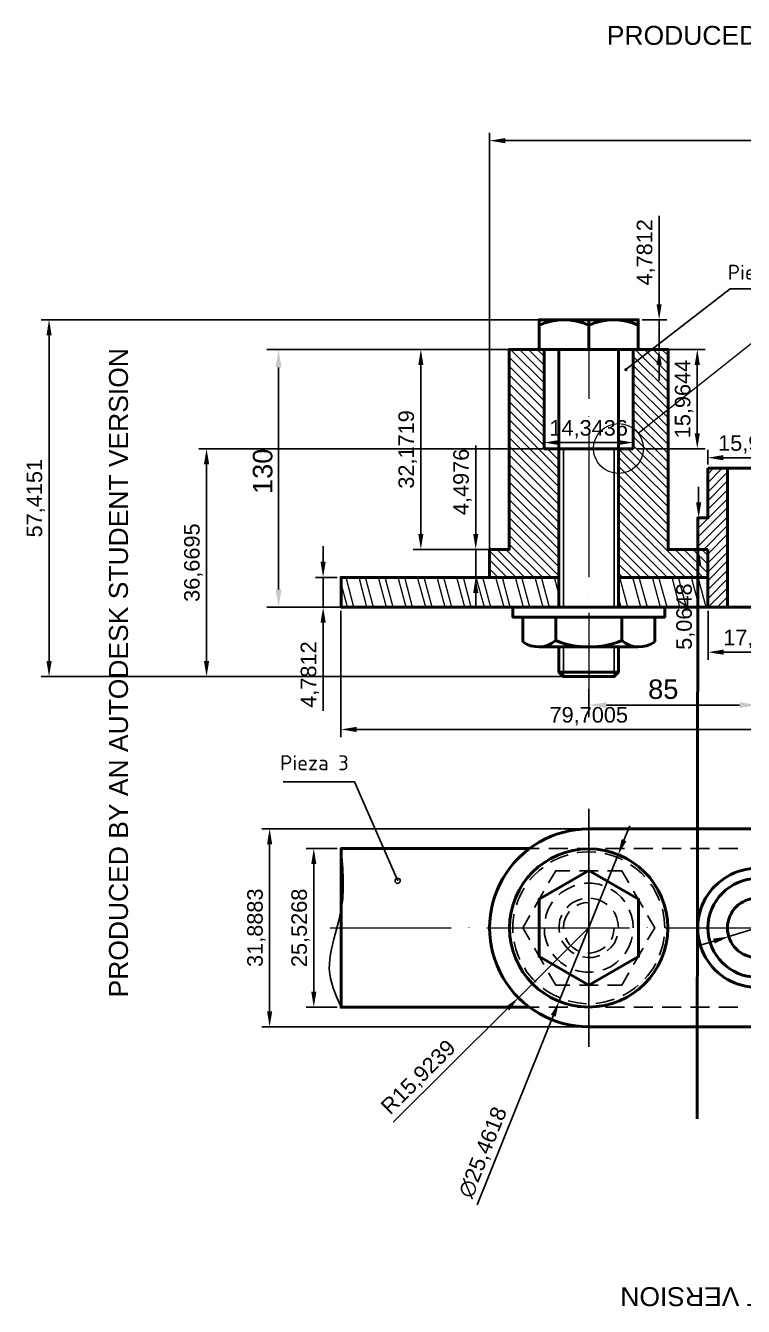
# Model space of a CAD drawing. Header units: millimetres. Extents: x 34 to 314, y 18 to 225.
# Drawn here: x 33.8 to 149.2, y 18.5 to 224.6 of the extents above; entities that cross this region are included whole.
import ezdxf

# ---------------------------------------------------------------- set-up
doc = ezdxf.new("R2010")
doc.units = ezdxf.units.MM
doc.header["$LTSCALE"] = 0.35
doc.layers.add('Gruesa', color=7, linetype='Continuous', lineweight=50)
for name, color, linetype in [('PDF3_Geometría', 7, 'Continuous'), ('PDF3_Rellenos sólidos', 7, 'Continuous'), ('PDF3_Texto', 7, 'Continuous')]:
    doc.layers.add(name, color=color, linetype=linetype)
doc.styles.add('PDF Arial', font='arial.ttf')
doc.styles.add('PDF ISOCPEUR', font='isocpeur.ttf')
doc.styles.get("Standard").update_dxf_attribs({"font": 'arial.ttf'})
doc.dimstyles.new('Copia de ISO-25', dxfattribs={"dimtxt": 2.5, "dimasz": 2.5, "dimexe": 1.25, "dimexo": 0.625, "dimtad": 1, "dimdec": 4, "dimtxsty": 'Standard', "dimcen": 2.5, "dimadec": 0, "dimazin": 0, "dimtfac": 1, "dimtdec": 4, "dimtmove": 0, "dimatfit": 3, "dimfxl": 1, "dimarcsym": 0})

# ---------------------------------------------------------------- blocks, each defined once
blk = doc.blocks.new('*D7')
at = {"layer": 'Defpoints', "color": 0, "transparency": 16777216}
for p in [(106.14, 140.3), (108.38, 140.3), (108.38, 135.8)]:
    blk.add_point(p, dxfattribs=at)
at = {"layer": 'Gruesa', "color": 0, "lineweight": -2, "transparency": 16777216}
for p, q in [((106.14, 142.8), (106.14, 157.02)), ((107.76, 140.3), (104.89, 140.3)), ((106.14, 135.8), (106.14, 140.3)), ((107.76, 135.8), (104.89, 135.8)), ((106.14, 133.3), (106.14, 130.8))]:
    blk.add_line(p, q, dxfattribs=at)
at = {"layer": 'Gruesa', "color": 0, "transparency": 16777216}
for points in [[(105.72, 142.8), (106.56, 142.8), (106.14, 140.3)], [(105.72, 133.3), (106.56, 133.3), (106.14, 135.8)]]:
    blk.add_solid(points, dxfattribs=at)
at = {"layer": 'Gruesa', "color": 0, "transparency": 16777216, "insert": (104.01, 151.16), "char_height": 2.5, "attachment_point": 5, "rotation": 90}
blk.add_mtext('4,4976', dxfattribs=at)
blk = doc.blocks.new('*D8')
at = {"layer": 'Defpoints', "color": 0, "transparency": 16777216}
for p in [(226.37, 206.07), (108.38, 135.8), (226.37, 135.8)]:
    blk.add_point(p, dxfattribs=at)
at = {"layer": 'Gruesa', "color": 0, "lineweight": -2, "transparency": 16777216}
for p, q in [((108.38, 136.42), (108.38, 207.32)), ((226.37, 136.42), (226.37, 207.32)), ((110.88, 206.07), (223.87, 206.07))]:
    blk.add_line(p, q, dxfattribs=at)
at = {"layer": 'Gruesa', "color": 0, "transparency": 16777216}
for points in [[(110.88, 206.48), (110.88, 205.65), (108.38, 206.07)], [(223.87, 206.48), (223.87, 205.65), (226.37, 206.07)]]:
    blk.add_solid(points, dxfattribs=at)
at = {"layer": 'Gruesa', "color": 0, "transparency": 16777216, "insert": (167.38, 208.19), "char_height": 2.5, "attachment_point": 5}
blk.add_mtext('117,9907', dxfattribs=at)
blk = doc.blocks.new('*D9')
at = {"layer": 'Defpoints', "color": 0, "transparency": 16777216}
for p in [(151.41, 95.36), (72.99, 63.47), (151.41, 63.47)]:
    blk.add_point(p, dxfattribs=at)
at = {"layer": 'Gruesa', "color": 0, "lineweight": -2, "transparency": 16777216}
for p, q in [((150.79, 95.36), (71.74, 95.36)), ((72.99, 92.86), (72.99, 65.97)), ((150.79, 63.47), (71.74, 63.47))]:
    blk.add_line(p, q, dxfattribs=at)
at = {"layer": 'Gruesa', "color": 0, "transparency": 16777216}
for points in [[(72.58, 92.86), (73.41, 92.86), (72.99, 95.36)], [(72.58, 65.97), (73.41, 65.97), (72.99, 63.47)]]:
    blk.add_solid(points, dxfattribs=at)
at = {"layer": 'Gruesa', "color": 0, "transparency": 16777216, "insert": (70.87, 79.42), "char_height": 2.5, "attachment_point": 5, "rotation": 90}
blk.add_mtext('31,8883', dxfattribs=at)
blk = doc.blocks.new('*D10')
at = {"layer": 'Defpoints', "color": 0, "transparency": 16777216}
for p in [(124.29, 79.4), (113.01, 68.16)]:
    blk.add_point(p, dxfattribs=at)
at = {"layer": 'Gruesa', "color": 0, "lineweight": -2, "transparency": 16777216}
for p, q in [((124.29, 79.4), (113.01, 68.16)), ((92.88, 48.12), (111.24, 66.4))]:
    blk.add_line(p, q, dxfattribs=at)
at = {"layer": 'Gruesa', "color": 0, "transparency": 16777216}
blk.add_solid([(110.94, 66.69), (111.53, 66.1), (113.01, 68.16)], dxfattribs=at)
at = {"layer": 'Gruesa', "color": 0, "transparency": 16777216, "insert": (97.03, 55.26), "char_height": 2.5, "attachment_point": 5, "rotation": 44.8733}
blk.add_mtext('R15,9239', dxfattribs=at)
blk = doc.blocks.new('*D11')
at = {"layer": 'Defpoints', "color": 0, "transparency": 16777216}
for p in [(129.05, 91.2), (119.54, 67.58)]:
    blk.add_point(p, dxfattribs=at)
at = {"layer": 'Gruesa', "color": 0, "lineweight": -2, "transparency": 16777216}
for p, q in [((129.98, 93.52), (130.91, 95.84)), ((129.05, 91.2), (119.54, 67.58)), ((106.38, 34.86), (118.61, 65.26))]:
    blk.add_line(p, q, dxfattribs=at)
at = {"layer": 'Gruesa', "color": 0, "transparency": 16777216}
for points in [[(129.6, 93.67), (130.37, 93.36), (129.05, 91.2)], [(118.23, 65.41), (119, 65.1), (119.54, 67.58)]]:
    blk.add_solid(points, dxfattribs=at)
at = {"layer": 'Gruesa', "color": 0, "transparency": 16777216, "insert": (107.41, 43.23), "char_height": 2.5, "attachment_point": 5, "rotation": 68.0839}
blk.add_mtext('∅25,4618', dxfattribs=at)
blk = doc.blocks.new('*D12')
at = {"layer": 'Defpoints', "color": 0, "transparency": 16777216}
for p in [(97.31, 172.47), (111.54, 172.47), (111.54, 140.3)]:
    blk.add_point(p, dxfattribs=at)
at = {"layer": 'Gruesa', "color": 0, "lineweight": -2, "transparency": 16777216}
for p, q in [((110.92, 172.47), (96.06, 172.47)), ((97.31, 142.8), (97.31, 169.97)), ((110.92, 140.3), (96.06, 140.3))]:
    blk.add_line(p, q, dxfattribs=at)
at = {"layer": 'Gruesa', "color": 0, "transparency": 16777216}
for points in [[(96.9, 169.97), (97.73, 169.97), (97.31, 172.47)], [(96.9, 142.8), (97.73, 142.8), (97.31, 140.3)]]:
    blk.add_solid(points, dxfattribs=at)
at = {"layer": 'Gruesa', "color": 0, "transparency": 16777216, "insert": (95.19, 156.38), "char_height": 2.5, "attachment_point": 5, "rotation": 90}
blk.add_mtext('32,1719', dxfattribs=at)
blk = doc.blocks.new('*D13')
at = {"layer": 'Defpoints', "color": 0, "transparency": 16777216}
for p in [(84.47, 135.8), (81.6, 131.02), (84.47, 131.02)]:
    blk.add_point(p, dxfattribs=at)
at = {"layer": 'Gruesa', "color": 0, "lineweight": -2, "transparency": 16777216}
for p, q in [((81.6, 138.3), (81.6, 140.8)), ((83.85, 135.8), (80.35, 135.8)), ((81.6, 135.8), (81.6, 131.02)), ((83.85, 131.02), (80.35, 131.02)), ((81.6, 128.52), (81.6, 114.31))]:
    blk.add_line(p, q, dxfattribs=at)
at = {"layer": 'Gruesa', "color": 0, "transparency": 16777216}
for points in [[(81.18, 138.3), (82.01, 138.3), (81.6, 135.8)], [(81.18, 128.52), (82.01, 128.52), (81.6, 131.02)]]:
    blk.add_solid(points, dxfattribs=at)
at = {"layer": 'Gruesa', "color": 0, "transparency": 16777216, "insert": (79.47, 120.16), "char_height": 2.5, "attachment_point": 5, "rotation": 90}
blk.add_mtext('4,7812', dxfattribs=at)
blk = doc.blocks.new('*D14')
at = {"layer": 'Defpoints', "color": 0, "transparency": 16777216}
for p in [(131.48, 157.49), (117.13, 156.5), (131.48, 156.5)]:
    blk.add_point(p, dxfattribs=at)
at = {"layer": 'Gruesa', "color": 0, "lineweight": -2, "transparency": 16777216}
for p, q in [((117.13, 157.13), (117.13, 158.74)), ((131.48, 157.13), (131.48, 158.74)), ((119.63, 157.49), (128.98, 157.49))]:
    blk.add_line(p, q, dxfattribs=at)
at = {"layer": 'Gruesa', "color": 0, "transparency": 16777216}
for points in [[(119.63, 157.91), (119.63, 157.07), (117.13, 157.49)], [(128.98, 157.91), (128.98, 157.07), (131.48, 157.49)]]:
    blk.add_solid(points, dxfattribs=at)
at = {"layer": 'Gruesa', "color": 0, "transparency": 16777216, "insert": (124.3, 159.62), "char_height": 2.5, "attachment_point": 5}
blk.add_mtext('14,3436', dxfattribs=at)
blk = doc.blocks.new('*D15')
at = {"layer": 'Defpoints', "color": 0, "transparency": 16777216}
for p in [(131.48, 172.47), (131.48, 156.5), (141.77, 156.5)]:
    blk.add_point(p, dxfattribs=at)
at = {"layer": 'Gruesa', "color": 0, "lineweight": -2, "transparency": 16777216}
for p, q in [((132.1, 172.47), (143.02, 172.47)), ((141.77, 169.97), (141.77, 159)), ((132.1, 156.5), (143.02, 156.5))]:
    blk.add_line(p, q, dxfattribs=at)
at = {"layer": 'Gruesa', "color": 0, "transparency": 16777216}
for points in [[(141.35, 169.97), (142.19, 169.97), (141.77, 172.47)], [(141.35, 159), (142.19, 159), (141.77, 156.5)]]:
    blk.add_solid(points, dxfattribs=at)
at = {"layer": 'Gruesa', "color": 0, "transparency": 16777216, "insert": (139.64, 164.49), "char_height": 2.5, "attachment_point": 5, "rotation": 90}
blk.add_mtext('15,9644', dxfattribs=at)
blk = doc.blocks.new('*D18')
at = {"layer": 'Defpoints', "color": 0, "transparency": 16777216}
for p in [(155.99, 80.79), (146.83, 78)]:
    blk.add_point(p, dxfattribs=at)
at = {"layer": 'Gruesa', "color": 0, "lineweight": -2, "transparency": 16777216}
for p, q in [((176.23, 86.96), (158.38, 81.52)), ((146.83, 78), (155.99, 80.79)), ((144.44, 77.27), (142.05, 76.54))]:
    blk.add_line(p, q, dxfattribs=at)
at = {"layer": 'Gruesa', "color": 0, "transparency": 16777216}
for points in [[(158.25, 81.92), (158.5, 81.12), (155.99, 80.79)], [(144.32, 77.67), (144.56, 76.87), (146.83, 78)]]:
    blk.add_solid(points, dxfattribs=at)
at = {"layer": 'Gruesa', "color": 0, "transparency": 16777216, "insert": (168.73, 86.94), "char_height": 2.5, "attachment_point": 5, "rotation": 16.9538}
blk.add_mtext('∅9,5676', dxfattribs=at)
blk = doc.blocks.new('*D25')
at = {"layer": 'Defpoints', "color": 0, "transparency": 16777216}
for p in [(141.85, 145.36), (141.85, 140.3), (141.99, 140.3)]:
    blk.add_point(p, dxfattribs=at)
at = {"layer": 'Gruesa', "color": 0, "lineweight": -2, "transparency": 16777216}
for p, q in [((141.99, 147.86), (141.99, 150.36)), ((141.99, 145.36), (141.99, 140.3)), ((142.47, 145.36), (143.24, 145.36)), ((142.47, 140.3), (143.24, 140.3)), ((141.99, 137.8), (141.99, 123.66))]:
    blk.add_line(p, q, dxfattribs=at)
at = {"layer": 'Gruesa', "color": 0, "transparency": 16777216}
for points in [[(141.58, 147.86), (142.41, 147.86), (141.99, 145.36)], [(141.58, 137.8), (142.41, 137.8), (141.99, 140.3)]]:
    blk.add_solid(points, dxfattribs=at)
at = {"layer": 'Gruesa', "color": 0, "transparency": 16777216, "insert": (139.87, 129.48), "char_height": 2.5, "attachment_point": 5, "rotation": 90}
blk.add_mtext('5,0648', dxfattribs=at)
blk = doc.blocks.new('*D26')
at = {"layer": 'Defpoints', "color": 0, "transparency": 16777216}
for p in [(143.47, 155.05), (143.47, 153.34), (159.39, 153.34)]:
    blk.add_point(p, dxfattribs=at)
at = {"layer": 'Gruesa', "color": 0, "lineweight": -2, "transparency": 16777216}
for p, q in [((143.47, 153.97), (143.47, 156.3)), ((156.89, 155.05), (145.97, 155.05)), ((159.39, 153.97), (159.39, 156.3))]:
    blk.add_line(p, q, dxfattribs=at)
at = {"layer": 'Gruesa', "color": 0, "transparency": 16777216}
for points in [[(145.97, 155.47), (145.97, 154.63), (143.47, 155.05)], [(156.89, 155.47), (156.89, 154.63), (159.39, 155.05)]]:
    blk.add_solid(points, dxfattribs=at)
at = {"layer": 'Gruesa', "color": 0, "transparency": 16777216, "insert": (151.43, 157.18), "char_height": 2.5, "attachment_point": 5}
blk.add_mtext('15,9239', dxfattribs=at)
blk = doc.blocks.new('*D33')
at = {"layer": 'Defpoints', "color": 0, "transparency": 16777216}
for p in [(132.29, 177.25), (135.63, 177.25), (132.29, 172.47), (143.51, 131.02), (161.01, 131.02), (161.01, 123.76)]:
    blk.add_point(p, dxfattribs=at)
at = {"layer": 'Gruesa', "color": 0, "lineweight": -2, "transparency": 16777216}
for p, q in [((135.63, 179.75), (135.63, 193.95)), ((132.91, 177.25), (136.88, 177.25)), ((135.63, 172.47), (135.63, 177.25)), ((132.91, 172.47), (136.88, 172.47)), ((135.63, 169.97), (135.63, 167.47)), ((143.51, 130.39), (143.51, 122.51)), ((161.01, 130.39), (161.01, 122.51)), ((146.01, 123.76), (158.51, 123.76))]:
    blk.add_line(p, q, dxfattribs=at)
at = {"layer": 'Gruesa', "color": 0, "transparency": 16777216}
for points in [[(135.22, 179.75), (136.05, 179.75), (135.63, 177.25)], [(135.22, 169.97), (136.05, 169.97), (135.63, 172.47)], [(146.01, 124.18), (146.01, 123.35), (143.51, 123.76)], [(158.51, 124.18), (158.51, 123.35), (161.01, 123.76)]]:
    blk.add_solid(points, dxfattribs=at)
at = {"layer": 'Gruesa', "color": 0, "transparency": 16777216, "insert": (133.51, 188.1), "char_height": 2.5, "attachment_point": 5, "rotation": 90}
blk.add_mtext('4,7812', dxfattribs=at)
at = {"layer": 'Gruesa', "color": 0, "transparency": 16777216, "insert": (152.26, 125.89), "char_height": 2.5, "attachment_point": 5}
blk.add_mtext('17,5041', dxfattribs=at)
blk = doc.blocks.new('*D34')
at = {"layer": 'Defpoints', "color": 0, "transparency": 16777216}
for p in [(80.1, 92.16), (84.47, 92.16), (84.47, 66.63)]:
    blk.add_point(p, dxfattribs=at)
at = {"layer": 'Gruesa', "color": 0, "lineweight": -2, "transparency": 16777216}
for p, q in [((83.85, 92.16), (78.85, 92.16)), ((80.1, 69.13), (80.1, 89.66)), ((83.85, 66.63), (78.85, 66.63))]:
    blk.add_line(p, q, dxfattribs=at)
at = {"layer": 'Gruesa', "color": 0, "transparency": 16777216}
for points in [[(79.68, 89.66), (80.51, 89.66), (80.1, 92.16)], [(79.68, 69.13), (80.51, 69.13), (80.1, 66.63)]]:
    blk.add_solid(points, dxfattribs=at)
at = {"layer": 'Gruesa', "color": 0, "transparency": 16777216, "insert": (77.97, 79.4), "char_height": 2.5, "attachment_point": 5, "rotation": 90}
blk.add_mtext('25,5268', dxfattribs=at)
blk = doc.blocks.new('*D35')
at = {"layer": 'Defpoints', "color": 0, "transparency": 16777216}
for p in [(84.47, 131.02), (164.18, 131.02), (164.18, 111.33)]:
    blk.add_point(p, dxfattribs=at)
at = {"layer": 'Gruesa', "color": 0, "lineweight": -2, "transparency": 16777216}
for p, q in [((84.47, 130.39), (84.47, 110.08)), ((164.18, 130.39), (164.18, 110.08)), ((86.97, 111.33), (161.68, 111.33))]:
    blk.add_line(p, q, dxfattribs=at)
at = {"layer": 'Gruesa', "color": 0, "transparency": 16777216}
for points in [[(86.97, 111.74), (86.97, 110.91), (84.47, 111.33)], [(161.68, 111.74), (161.68, 110.91), (164.18, 111.33)]]:
    blk.add_solid(points, dxfattribs=at)
at = {"layer": 'Gruesa', "color": 0, "transparency": 16777216, "insert": (124.32, 113.45), "char_height": 2.5, "attachment_point": 5}
blk.add_mtext('79,7005', dxfattribs=at)
blk = doc.blocks.new('*D36')
at = {"layer": 'Defpoints', "color": 0, "transparency": 16777216}
for p in [(124.3, 177.25), (37.52, 119.83), (124.3, 119.83)]:
    blk.add_point(p, dxfattribs=at)
at = {"layer": 'Gruesa', "color": 0, "lineweight": -2, "transparency": 16777216}
for p, q in [((123.68, 177.25), (36.27, 177.25)), ((37.52, 174.75), (37.52, 122.33)), ((123.68, 119.83), (36.27, 119.83))]:
    blk.add_line(p, q, dxfattribs=at)
at = {"layer": 'Gruesa', "color": 0, "transparency": 16777216}
for points in [[(37.1, 174.75), (37.94, 174.75), (37.52, 177.25)], [(37.1, 122.33), (37.94, 122.33), (37.52, 119.83)]]:
    blk.add_solid(points, dxfattribs=at)
at = {"layer": 'Gruesa', "color": 0, "transparency": 16777216, "insert": (35.39, 148.54), "char_height": 2.5, "attachment_point": 5, "rotation": 90}
blk.add_mtext('57,4151', dxfattribs=at)
blk = doc.blocks.new('*D37')
at = {"layer": 'Defpoints', "color": 0, "transparency": 16777216}
for p in [(124.3, 156.5), (62.85, 119.83), (124.32, 119.83)]:
    blk.add_point(p, dxfattribs=at)
at = {"layer": 'Gruesa', "color": 0, "lineweight": -2, "transparency": 16777216}
for p, q in [((123.68, 156.5), (61.6, 156.5)), ((62.85, 154), (62.85, 122.33)), ((123.7, 119.83), (61.6, 119.83))]:
    blk.add_line(p, q, dxfattribs=at)
at = {"layer": 'Gruesa', "color": 0, "transparency": 16777216}
for points in [[(62.43, 154), (63.27, 154), (62.85, 156.5)], [(62.43, 122.33), (63.27, 122.33), (62.85, 119.83)]]:
    blk.add_solid(points, dxfattribs=at)
at = {"layer": 'Gruesa', "color": 0, "transparency": 16777216, "insert": (60.72, 138.17), "char_height": 2.5, "attachment_point": 5, "rotation": 90}
blk.add_mtext('36,6695', dxfattribs=at)

msp = doc.modelspace()

# ---------------------------------------------------------------- linework, layer by layer
at = {"layer": 'Gruesa', "color": 1}
msp.add_line((141.84932, 140.29556), (141.76919, 48.68618), dxfattribs=at)
at = {"layer": 'PDF3_Geometría', "lineweight": 25}
for points in [[(130.30147, 169.22597), (147.03573, 182.23251), (156.55764, 182.23251)], [(111.54126, 172.46749), (72.52166, 172.46749)], [(74.42604, 169.59064), (74.42604, 133.85307)], [(120.25281, 131.01675), (120.25281, 156.50307)], [(128.39708, 131.01675), (128.39708, 156.50307)], [(84.47471, 131.01675), (72.52166, 131.01675)], [(120.25281, 124.61478), (120.25281, 119.83356)], [(128.39708, 124.61478), (128.39708, 119.83356)], [(124.30469, 117.80762), (124.30469, 113.31003)], [(127.18152, 115.25494), (148.57544, 115.25494)], [(93.59143, 86.97282), (86.6222, 102.8967), (75.15538, 102.8967)], [(124.30469, 60.27093), (124.30469, 98.56119)], [(84.47471, 92.15922), (84.75834, 88.91772), (84.83937, 87.29697), (84.83937, 85.67622), (84.75834, 84.05547), (84.51522, 82.43471), (84.19107, 80.81396), (83.74537, 79.19321), (83.29966, 77.57246), (82.93499, 75.99223), (82.77292, 75.18185), (82.65136, 74.37147), (82.61084, 73.60162), (82.57032, 72.79124), (82.65136, 72.02138), (82.77292, 71.25153), (82.97551, 70.48167), (83.21862, 69.71181), (83.78589, 68.1721), (84.47471, 66.63238)], [(114.74225, 92.15922), (116.363, 92.15922)], [(117.90271, 92.15922), (120.94162, 92.15922)], [(120.98214, 91.14626), (119.88814, 90.78159), (118.63205, 90.21432), (118.18635, 89.97121)], [(122.44082, 92.15922), (125.47973, 92.15922)], [(125.43921, 91.55144), (125.35817, 91.59196), (123.98054, 91.63248), (122.56238, 91.51093), (122.44082, 91.47041)], [(129.7342, 90.33588), (129.36954, 90.53847), (128.07293, 91.0247), (126.89789, 91.34885)], [(127.01944, 92.15922), (130.05835, 92.15922)], [(131.55755, 92.15922), (134.59646, 92.15922)], [(136.13617, 92.15922), (139.17508, 92.15922)], [(140.67428, 92.15922), (143.71319, 92.15922)], [(145.2529, 92.15922), (148.29181, 92.15922)], [(116.97078, 89.12032), (116.32248, 88.63409), (115.30951, 87.66164), (114.78277, 87.05386)], [(133.34038, 87.62112), (132.81363, 88.18838), (131.76014, 89.0798), (131.03081, 89.56602)], [(121.26578, 88.59357), (118.99672, 88.59357), (117.8622, 86.64867)], [(125.8444, 88.59357), (122.80549, 88.59357)], [(126.53322, 86.20296), (125.92544, 86.40556), (124.83143, 86.56763), (123.77794, 86.56763), (123.57535, 86.52711)], [(130.74717, 86.64867), (129.61265, 88.59357), (127.3436, 88.59357)], [(113.93187, 85.79778), (113.68876, 85.43311), (113.08098, 84.17702), (112.67579, 83.08302)], [(117.09234, 85.31155), (115.59314, 82.67783)], [(122.07615, 86.20296), (121.71148, 86.08141), (120.73903, 85.59518), (119.84762, 85.02792), (119.52347, 84.70377)], [(130.09887, 83.60976), (129.57213, 84.29858), (128.76175, 85.02792), (127.91086, 85.59518), (127.87034, 85.6357)], [(133.05675, 82.67783), (131.51703, 85.31155)], [(135.69047, 83.81236), (135.28528, 84.78481), (134.59646, 86.00037), (134.27231, 86.44608)], [(118.5105, 83.60976), (118.38894, 83.44769), (117.8622, 82.51575), (117.45701, 81.50278), (117.33545, 80.895)], [(123.2512, 84.05547), (122.44082, 83.81236), (121.67096, 83.40717), (121.02266, 82.88042), (120.82007, 82.63731)], [(124.30469, 83.48821), (123.53483, 83.40717), (122.80549, 83.20457), (122.4003, 83.00198)], [(127.30308, 83.16406), (126.57374, 83.60976), (125.80388, 83.97443), (124.95299, 84.13651), (124.66935, 84.17702)], [(112.31112, 81.62434), (112.2706, 81.50278), (112.10853, 80.12515), (112.10853, 78.70699), (112.10853, 78.62595)], [(114.82329, 81.38123), (113.68876, 79.39581), (114.82329, 77.4509)], [(120.00969, 81.46227), (119.68554, 80.69241), (119.56399, 79.84151), (119.56399, 78.99062), (119.6045, 78.66647)], [(121.22526, 82.02953), (121.02266, 81.78642), (120.61747, 81.13812), (120.37436, 80.40878), (120.25281, 79.67944), (120.25281, 79.23373)], [(129.0859, 79.39581), (129.00487, 80.2467), (128.80227, 81.0976), (128.4376, 81.86745), (128.23501, 82.11057)], [(131.47651, 79.39581), (131.39548, 80.48981), (131.15236, 81.50278), (130.82821, 82.31316)], [(133.78608, 77.4509), (134.92061, 79.39581), (133.78608, 81.38123)], [(136.54136, 79.39581), (136.46032, 80.81396), (136.21721, 82.1916), (136.13617, 82.3942)], [(117.17338, 79.39581), (117.2139, 78.34232), (117.45701, 77.28883), (117.78116, 76.47845)], [(127.91086, 77.53194), (128.11345, 77.89661), (128.31605, 78.66647), (128.39708, 79.39581)], [(112.31112, 77.12675), (112.59475, 75.95171), (113.08098, 74.65511), (113.24305, 74.29044)], [(120.00969, 77.32935), (120.4554, 76.60001), (121.02266, 75.95171), (121.67096, 75.42496), (121.9546, 75.26289)], [(120.61747, 77.77505), (120.73903, 77.4509), (121.18474, 76.8026), (121.71148, 76.27586), (122.35978, 75.83015), (122.72445, 75.7086)], [(124.18313, 75.34393), (124.58832, 75.34393), (125.31766, 75.46548), (126.04699, 75.74911), (126.69529, 76.11378), (126.97893, 76.3569)], [(127.30308, 75.7086), (127.91086, 76.27586), (128.4376, 76.96468), (128.80227, 77.73454), (128.88331, 78.05869)], [(130.13939, 75.22237), (130.22043, 75.38445), (130.74717, 76.31638), (131.15236, 77.28883), (131.31444, 77.97765)], [(135.69047, 75.01978), (135.81202, 75.30341), (136.21721, 76.64053), (136.41981, 77.93713)], [(115.59314, 76.11378), (117.09234, 73.48006)], [(118.55102, 75.18185), (119.07776, 74.53355), (119.84762, 73.80421), (120.73903, 73.19643)], [(123.29172, 74.73614), (124.10209, 74.61459), (124.95299, 74.65511), (125.80388, 74.8577), (126.08751, 74.97926)], [(131.51703, 73.48006), (133.05675, 76.11378)], [(113.97239, 72.95332), (114.4181, 72.22398), (115.30951, 71.17049), (115.83626, 70.64375)], [(117.8622, 72.18346), (118.99672, 70.19804), (121.26578, 70.19804)], [(122.11667, 72.58865), (122.72445, 72.42657), (123.77794, 72.2645), (124.83143, 72.2645), (125.07454, 72.30502)], [(126.57374, 72.62917), (126.93841, 72.75072), (127.91086, 73.19643), (128.76175, 73.80421), (129.12642, 74.12836)], [(127.3436, 70.19804), (129.61265, 70.19804), (130.74717, 72.18346)], [(133.34038, 71.21101), (133.78608, 71.69723), (134.59646, 72.79124), (135.08268, 73.68266)], [(122.80549, 70.19804), (125.8444, 70.19804)], [(129.77472, 68.49625), (130.62562, 68.94196), (131.76014, 69.75233), (132.28689, 70.15752)], [(116.97078, 69.67129), (117.41649, 69.30663), (118.63205, 68.61781), (119.6045, 68.1721)], [(114.74225, 66.63238), (116.363, 66.63238)], [(117.90271, 66.63238), (120.94162, 66.63238)], [(121.02266, 67.64535), (121.22526, 67.60484), (122.56238, 67.3212), (123.98054, 67.19965)], [(122.44082, 66.63238), (125.47973, 66.63238)], [(125.47973, 67.24017), (126.73581, 67.44276), (128.07293, 67.80743), (128.39708, 67.92899)], [(127.01944, 66.63238), (130.05835, 66.63238)], [(131.55755, 66.63238), (134.59646, 66.63238)], [(136.13617, 66.63238), (139.17508, 66.63238)], [(140.67428, 66.63238), (143.71319, 66.63238)], [(145.2529, 66.63238), (148.29181, 66.63238)]]:
    msp.add_lwpolyline(points, dxfattribs=at)
at = {"layer": 'PDF3_Geometría', "lineweight": 50}
for points in [[(116.32248, 172.46749), (116.32248, 177.2487), (132.28689, 177.2487), (132.28689, 172.46749)], [(124.30469, 176.3978), (123.37275, 176.76247), (122.35978, 177.0461), (121.34681, 177.20817), (120.33384, 177.24869), (119.32087, 177.20817), (118.3079, 177.0461), (117.29493, 176.76247), (116.363, 176.3978)], [(124.30469, 172.46749), (124.30469, 177.2487)], [(132.28689, 176.3978), (131.35495, 176.76247), (130.34198, 177.0461), (129.32901, 177.20817), (128.31604, 177.24869), (127.30307, 177.20817), (126.2901, 177.0461), (125.27713, 176.76247), (124.3452, 176.3978)], [(108.3808, 140.29556), (111.54126, 140.29556), (111.54126, 172.46749), (137.0681, 172.46749), (137.0681, 140.29556), (143.47007, 140.29556)], [(117.13286, 156.50308), (117.13286, 172.46748)], [(119.52347, 131.01675), (119.52347, 172.46748)], [(129.0859, 131.01675), (129.0859, 172.46748)], [(131.47651, 172.46748), (131.47651, 156.50308)], [(117.13286, 156.50307), (119.52347, 156.50307), (129.0859, 156.50307), (131.47651, 156.50307)], [(141.84932, 140.29556), (141.84932, 145.36041), (143.47007, 145.36041), (143.47007, 153.34261)], [(159.39397, 145.36041), (159.39397, 153.34261), (143.47008, 153.34261)], [(146.63054, 131.01675), (146.63054, 153.34261)], [(108.38079, 135.79797), (108.38079, 140.29556)], [(143.47008, 140.29556), (143.47008, 131.01675)], [(119.52347, 135.79797), (84.47471, 135.79797), (84.47471, 131.01675), (164.17517, 131.01675), (164.17517, 135.79797), (161.01471, 135.79797)], [(143.47007, 135.79797), (129.0859, 135.79797)], [(113.68876, 129.396), (112.10853, 129.396), (112.10853, 131.01675)], [(136.54136, 131.01675), (136.54136, 129.396), (134.92061, 129.396), (113.68876, 129.396), (113.68876, 125.42516)], [(113.68876, 131.01675), (116.363, 131.01675)], [(134.92061, 125.42516), (134.92061, 129.396)], [(113.68876, 125.42516), (114.29654, 125.06049), (114.98536, 124.77686), (115.67418, 124.6553), (116.363, 124.61478), (117.09234, 124.69582), (117.78116, 124.89842), (118.38894, 125.22257), (118.99672, 125.62775)], [(116.363, 124.61478), (132.28689, 124.61478)], [(119.52347, 124.61478), (119.52347, 120.5629), (129.0859, 120.5629), (129.0859, 124.61478)], [(129.61265, 125.62775), (130.22043, 125.22256), (130.82821, 124.89841), (131.51703, 124.69582), (132.24637, 124.61478), (132.93519, 124.6553), (133.62401, 124.77686), (134.31283, 125.06049), (134.92061, 125.42516)], [(119.52347, 120.5629), (120.25281, 119.83356), (128.39708, 119.83356), (129.0859, 120.5629)], [(124.30469, 95.36021), (151.41175, 95.36021)], [(114.74225, 92.15922), (84.47471, 92.15922), (84.47471, 66.63238), (114.74225, 66.63238)]]:
    msp.add_lwpolyline(points, dxfattribs=at)
at = {"layer": 'PDF3_Geometría', "lineweight": 18}
for points in [[(124.30469, 176.803), (124.30469, 164.5258)], [(124.30469, 161.64897), (124.30469, 161.68948)], [(124.30469, 158.77213), (124.30469, 135.83849)], [(124.30469, 132.96166), (124.30469, 133.00217)], [(124.30469, 130.08482), (124.30469, 117.80762)], [(82.7324, 79.39581), (102.18142, 79.39581)], [(105.05825, 79.39581), (105.05825, 79.43632)], [(107.93509, 79.39581), (130.86873, 79.39581)], [(133.74556, 79.39581), (133.74556, 79.43632)], [(136.6224, 79.39581), (159.59655, 79.39581)]]:
    msp.add_lwpolyline(points, dxfattribs=at)
at = {"layer": 'PDF3_Geometría', "lineweight": 9}
for points in [[(132.24637, 159.01525), (151.24968, 174.08823), (157.28698, 174.08823)], [(117.13285, 165.6198), (111.54126, 171.25192)], [(117.13285, 167.07848), (111.74385, 172.46748)], [(117.13285, 168.49664), (113.20253, 172.46748)], [(117.13285, 169.95532), (114.62069, 172.46748)], [(117.13285, 171.37347), (116.03885, 172.46748)], [(137.0681, 165.78188), (131.47651, 171.33296)], [(137.0681, 167.20004), (131.80066, 172.46748)], [(137.0681, 168.6182), (133.25934, 172.46748)], [(137.0681, 170.07687), (134.67749, 172.46748)], [(137.0681, 171.49503), (136.09565, 172.46748)], [(117.13285, 164.20165), (111.54126, 169.79324)], [(137.0681, 164.3232), (131.47651, 169.9148)], [(117.13285, 162.78349), (111.54126, 168.37508)], [(117.13285, 161.32481), (111.54126, 166.95692)], [(137.0681, 162.90505), (131.47651, 168.49664)], [(137.0681, 161.48689), (131.47651, 167.03796)], [(117.13285, 159.90665), (111.54126, 165.49825)], [(137.0681, 160.02821), (131.47651, 165.6198)], [(117.13285, 158.4885), (111.54126, 164.08009)], [(137.0681, 158.61005), (131.47651, 164.20165)], [(117.13285, 157.02982), (111.54126, 162.66193)], [(119.52346, 153.22105), (111.54126, 161.20326)], [(137.0681, 157.1919), (131.47651, 162.74297)], [(137.0681, 155.73322), (131.47651, 161.32481)], [(119.52346, 151.8029), (111.54126, 159.7851)], [(137.0681, 154.31506), (131.47651, 159.90665)], [(119.52346, 150.38474), (111.54126, 158.32642)], [(119.52346, 148.92606), (111.54126, 156.90826)], [(137.0681, 152.8969), (131.47651, 158.44798)], [(137.0681, 151.43823), (131.47651, 157.02982)], [(119.52346, 147.5079), (111.54126, 155.49011)], [(119.52346, 154.67973), (117.70012, 156.50308)], [(119.52346, 156.09789), (119.11828, 156.50308)], [(137.0681, 147.14323), (129.0859, 155.12544)], [(137.0681, 148.60191), (129.12642, 156.50308)], [(137.0681, 150.02007), (130.58509, 156.50308)], [(119.52346, 146.08974), (111.54126, 154.03143)], [(119.52346, 144.63107), (111.54126, 152.61327)], [(137.0681, 145.72508), (129.0859, 153.70728)], [(143.47007, 152.41068), (144.36149, 153.34261)], [(143.47007, 150.99252), (145.77964, 153.34261)], [(143.47007, 149.53384), (146.63054, 152.73483)], [(119.52346, 143.21291), (111.54126, 151.19511)], [(137.0681, 144.2664), (129.0859, 152.2486)], [(137.0681, 142.84824), (129.0859, 150.83044)], [(143.47007, 148.11568), (146.63054, 151.31667)], [(119.52346, 141.79475), (111.54126, 149.73644)], [(137.0681, 141.43008), (129.0859, 149.41229)], [(141.84932, 143.65862), (146.63054, 148.43983)], [(143.47007, 146.69752), (146.63054, 149.85799)], [(119.52346, 140.33608), (111.54126, 148.31828)], [(119.52346, 138.91792), (111.54126, 146.90012)], [(141.28206, 135.79797), (129.0859, 147.95361)], [(139.8639, 135.79797), (129.0859, 146.53545)], [(141.84932, 142.24046), (146.63054, 147.02168)], [(119.52346, 137.49976), (111.54126, 145.44144)], [(138.40522, 135.79797), (129.0859, 145.11729)], [(141.84932, 140.78178), (146.63054, 145.563)], [(141.84932, 145.07677), (142.13295, 145.3604)], [(119.52346, 136.04108), (111.54126, 144.02329)], [(118.34842, 135.79797), (111.54126, 142.60513)], [(136.98706, 135.79797), (129.0859, 143.65862)], [(135.56891, 135.79797), (129.0859, 142.24046)], [(142.82177, 140.29556), (146.63054, 144.14484)], [(143.47007, 139.5257), (146.63054, 142.72668)], [(114.05343, 135.79797), (109.55584, 140.29556)], [(115.5121, 135.79797), (110.974, 140.29556)], [(116.93026, 135.79797), (111.54126, 141.14645)], [(134.11023, 135.79797), (129.0859, 140.78178)], [(142.70022, 135.79797), (138.20263, 140.29556)], [(143.47007, 136.48679), (139.62079, 140.29556)], [(143.47007, 137.90495), (141.03894, 140.29556)], [(143.47007, 139.32311), (142.49762, 140.29556)], [(143.47007, 138.10754), (146.63054, 141.26801)], [(112.63527, 135.79797), (108.38079, 140.05244)], [(111.21711, 135.79797), (108.38079, 138.63429)], [(132.69207, 135.79797), (129.0859, 139.36362)], [(143.47007, 136.64886), (146.63054, 139.84985)], [(143.47007, 135.23071), (146.63054, 138.43169)], [(109.75843, 135.79797), (108.38079, 137.17561)], [(131.27391, 135.79797), (129.0859, 137.94547)], [(129.81524, 135.79797), (129.0859, 136.48679)], [(143.47007, 133.81255), (146.63054, 136.97301)], [(85.5282, 131.01675), (84.47471, 134.82552)], [(86.54117, 131.01675), (85.28508, 135.79797)], [(88.64814, 131.01675), (87.39206, 135.79797)], [(89.70163, 131.01675), (88.40503, 135.79797)], [(91.80861, 131.01675), (90.51201, 135.79797)], [(92.8621, 131.01675), (91.5655, 135.79797)], [(94.92856, 131.01675), (93.67247, 135.79797)], [(95.98204, 131.01675), (94.72596, 135.79797)], [(98.08902, 131.01675), (96.79242, 135.79797)], [(99.14251, 131.01675), (97.84591, 135.79797)], [(101.24949, 131.01675), (99.95289, 135.79797)], [(102.30298, 131.01675), (101.00638, 135.79797)], [(104.36944, 131.01675), (103.11335, 135.79797)], [(105.42292, 131.01675), (104.16684, 135.79797)], [(107.5299, 131.01675), (106.2333, 135.79797)], [(108.58339, 131.01675), (107.28679, 135.79797)], [(110.69037, 131.01675), (109.39377, 135.79797)], [(111.70334, 131.01675), (110.44726, 135.79797)], [(113.81032, 131.01675), (112.55423, 135.79797)], [(114.8638, 131.01675), (113.5672, 135.79797)], [(116.97078, 131.01675), (115.67418, 135.79797)], [(118.02427, 131.01675), (116.72767, 135.79797)], [(119.52347, 133.16425), (118.83465, 135.79797)], [(130.5851, 131.01675), (129.32902, 135.79797)], [(132.69208, 131.01675), (131.39547, 135.79797)], [(133.74556, 131.01675), (132.44896, 135.79797)], [(135.85254, 131.01675), (134.55594, 135.79797)], [(136.90603, 131.01675), (135.60943, 135.79797)], [(138.97249, 131.01675), (137.71641, 135.79797)], [(140.02598, 131.01675), (138.72938, 135.79797)], [(142.13295, 131.01675), (140.83635, 135.79797)], [(143.18644, 131.01675), (141.88984, 135.79797)], [(143.47007, 132.35387), (146.63054, 135.55486)], [(143.51059, 131.01675), (146.63054, 134.1367)], [(129.53161, 131.01675), (129.0859, 132.67802)], [(144.96927, 131.01675), (146.63054, 132.67802)], [(146.38743, 131.01675), (146.63054, 131.25986)]]:
    msp.add_lwpolyline(points, dxfattribs=at)
at = {"layer": 'PDF3_Geometría', "lineweight": 25}
msp.add_lwpolyline([(130.42302, 169.22597), (130.34199, 169.34754), (130.22043, 169.34754), (130.17991, 169.22597), (130.22043, 169.10442), (130.34199, 169.10442)], close=True, dxfattribs=at)
at = {"layer": 'PDF3_Geometría', "lineweight": 50}
for points in [[(129.61264, 129.396), (129.61264, 125.62775, -0.19328372), (118.99672, 125.62775), (118.99672, 129.396)], [(124.30469, 95.31969, 1.000829097), (124.30469, 63.47192), (151.41175, 63.47192)], [(239.13495, 69.83337), (231.15275, 60.27093), (151.41175, 60.27093), (151.41175, 69.83337, -1.00138934), (151.41175, 88.95824)]]:
    msp.add_lwpolyline(points, format="xyb", dxfattribs=at)
msp.add_lwpolyline([(124.30469, 88.63409), (116.32248, 84.01495), (116.32248, 74.77666), (124.30469, 70.15752), (132.32741, 74.77666), (132.32741, 84.01495)], close=True, dxfattribs=at)
at = {"layer": 'PDF3_Geometría', "lineweight": 9}
msp.add_circle((129.08638, 156.52917), 4.01097, dxfattribs=at)
at = {"layer": 'PDF3_Geometría', "lineweight": 50}
for centre, radius in [((124.29668, 79.38711), 12.73091), ((151.41732, 79.39128), 7.93613), ((151.40919, 79.39572), 4.78379)]:
    msp.add_circle(centre, radius, dxfattribs=at)
at = {"layer": 'PDF3_Geometría', "lineweight": 25}
msp.add_circle((93.58333, 86.97282), 0.41329, dxfattribs=at)
at = {"layer": 'PDF3_Rellenos sólidos', "transparency": 33554559}
for points in [[(73.93982, 169.59064), (74.91227, 169.59064), (74.42604, 172.46749)], [(73.93982, 133.85307), (74.91227, 133.85307), (74.42604, 131.01675)], [(127.18152, 115.70064), (127.18152, 114.76871), (124.30469, 115.25494)], [(148.57544, 115.70064), (148.57544, 114.76871), (151.41175, 115.25494)]]:
    msp.add_solid(points, dxfattribs=at)

# ---------------------------------------------------------------- texts
at = {"layer": 'PDF3_Texto', "attachment_point": 7}
for s, insert, char_height, style in [('PRODUCED BY AN AUTODESK STUDENT VERSION', (127.22184, 221.44382), 3.0454664, 'PDF Arial'), ('Pieza 1', (146.67173, 183.69186), 2.402645, 'PDF ISOCPEUR'), ('85', (133.86555, 116.19583), 3.132429, 'PDF Arial'), ('Pieza 3', (74.66884, 104.76089), 2.402645, 'PDF ISOCPEUR')]:
    msp.add_mtext(s, dxfattribs=dict(at, insert=insert, char_height=char_height, style=style))
at = {"layer": 'PDF3_Texto', "attachment_point": 7, "style": 'PDF Arial'}
for s, insert, char_height, rotation in [('PRODUCED BY AN AUTODESK STUDENT VERSION', (50.25007, 68.2123), 3.0454664, 90), ('130', (73.47762, 149.20813), 3.132429, 90), ('PRODUCED BY AN AUTODESK STUDENT VERSION', (233.86874, 21.62871), 3.0454664, 180)]:
    msp.add_mtext(s, dxfattribs=dict(at, insert=insert, char_height=char_height, rotation=rotation))

# ---------------------------------------------------------------- dimensions: what is measured, and where the dimension line sits
at = {"layer": 'Gruesa', "color": 1}
for base, p1, p2, picture, middle in [((226.371535, 206.06758), (108.380794, 135.79797), (226.371535, 135.79797), '*D8', (167.376165, 208.194967)), ((161.01471, 123.76395), (143.51059, 131.01675), (161.01471, 131.01675), '*D33', (152.26265, 125.89134)), ((131.476507, 157.488827), (117.132865, 156.503077), (131.476507, 156.50307), '*D14', (124.304686, 159.616215)), ((143.47008, 155.04939), (159.39397, 153.34261), (143.47008, 153.34261), '*D26', (151.43202, 157.17678)), ((164.17517, 111.32652), (84.47471, 131.01675), (164.17517, 131.01675), '*D35', (124.32494, 113.45391))]:
    dim = msp.add_linear_dim(base=base, p1=p1, p2=p2, dimstyle='Copia de ISO-25', dxfattribs=at)
    dim.commit()
    dim.dimension.update_dxf_attribs({"geometry": picture, "text_midpoint": middle})
for base, p1, p2, picture, middle in [((135.63248, 177.2487), (132.28689, 172.46749), (132.28689, 177.2487), '*D33', (133.50509, 188.10051)), ((37.52127, 119.83356), (124.30468, 177.2487), (124.30469, 119.83356), '*D36', (35.39388, 148.54113)), ((97.31466, 172.46749), (111.54126, 140.29556), (111.54126, 172.46749), '*D12', (95.18727, 156.38152)), ((141.77121, 156.50308), (131.47651, 172.46748), (131.47651, 156.50308), '*D15', (139.64382, 164.48528)), ((106.14003, 140.29556), (108.38079, 135.79797), (108.3808, 140.29556), '*D7', (104.01264, 151.1593)), ((62.85014, 119.83356), (124.30469, 156.50307), (124.32494, 119.83356), '*D37', (60.72276, 138.16832)), ((141.9932366, 140.295559), (141.8493242, 145.3604085), (141.8493242, 140.295559), '*D25', (139.8658492, 129.4787105)), ((81.59656, 131.01675), (84.47471, 135.79797), (84.47471, 131.01675), '*D13', (79.46917, 120.16494)), ((72.99346, 63.47192), (151.41175, 95.36021), (151.41175, 63.47192), '*D9', (70.86607, 79.41607)), ((80.09517, 92.15922), (84.47471, 66.63238), (84.47471, 92.15922), '*D34', (77.96778, 79.3958))]:
    dim = msp.add_linear_dim(base=base, p1=p1, p2=p2, angle=90, dimstyle='Copia de ISO-25', dxfattribs=at)
    dim.commit()
    dim.dimension.update_dxf_attribs({"geometry": picture, "text_midpoint": middle})
for p1, p2, picture, middle in [((129.04847, 91.19798), (119.54489, 67.57625), '*D11', (109.42247, 42.41638)), ((146.8333, 78.00076), (155.98507, 80.79067), '*D18', (169.36523, 84.86961))]:
    dim = msp.add_diameter_dim_2p(p1=p1, p2=p2, dimstyle='Copia de ISO-25', dxfattribs=at)
    dim.commit()
    dim.dimension.update_dxf_attribs({"geometry": picture, "text_midpoint": middle, "dimtype": 163})
dim = msp.add_radius_dim(center=(124.29149, 79.39581), mpoint=(113.00673, 68.16083), dimstyle='Copia de ISO-25', dxfattribs=at)
dim.commit()
dim.dimension.update_dxf_attribs({"geometry": '*D10', "text_midpoint": (98.53326, 53.75122), "dimtype": 164})

doc.saveas('drawing.dxf')
